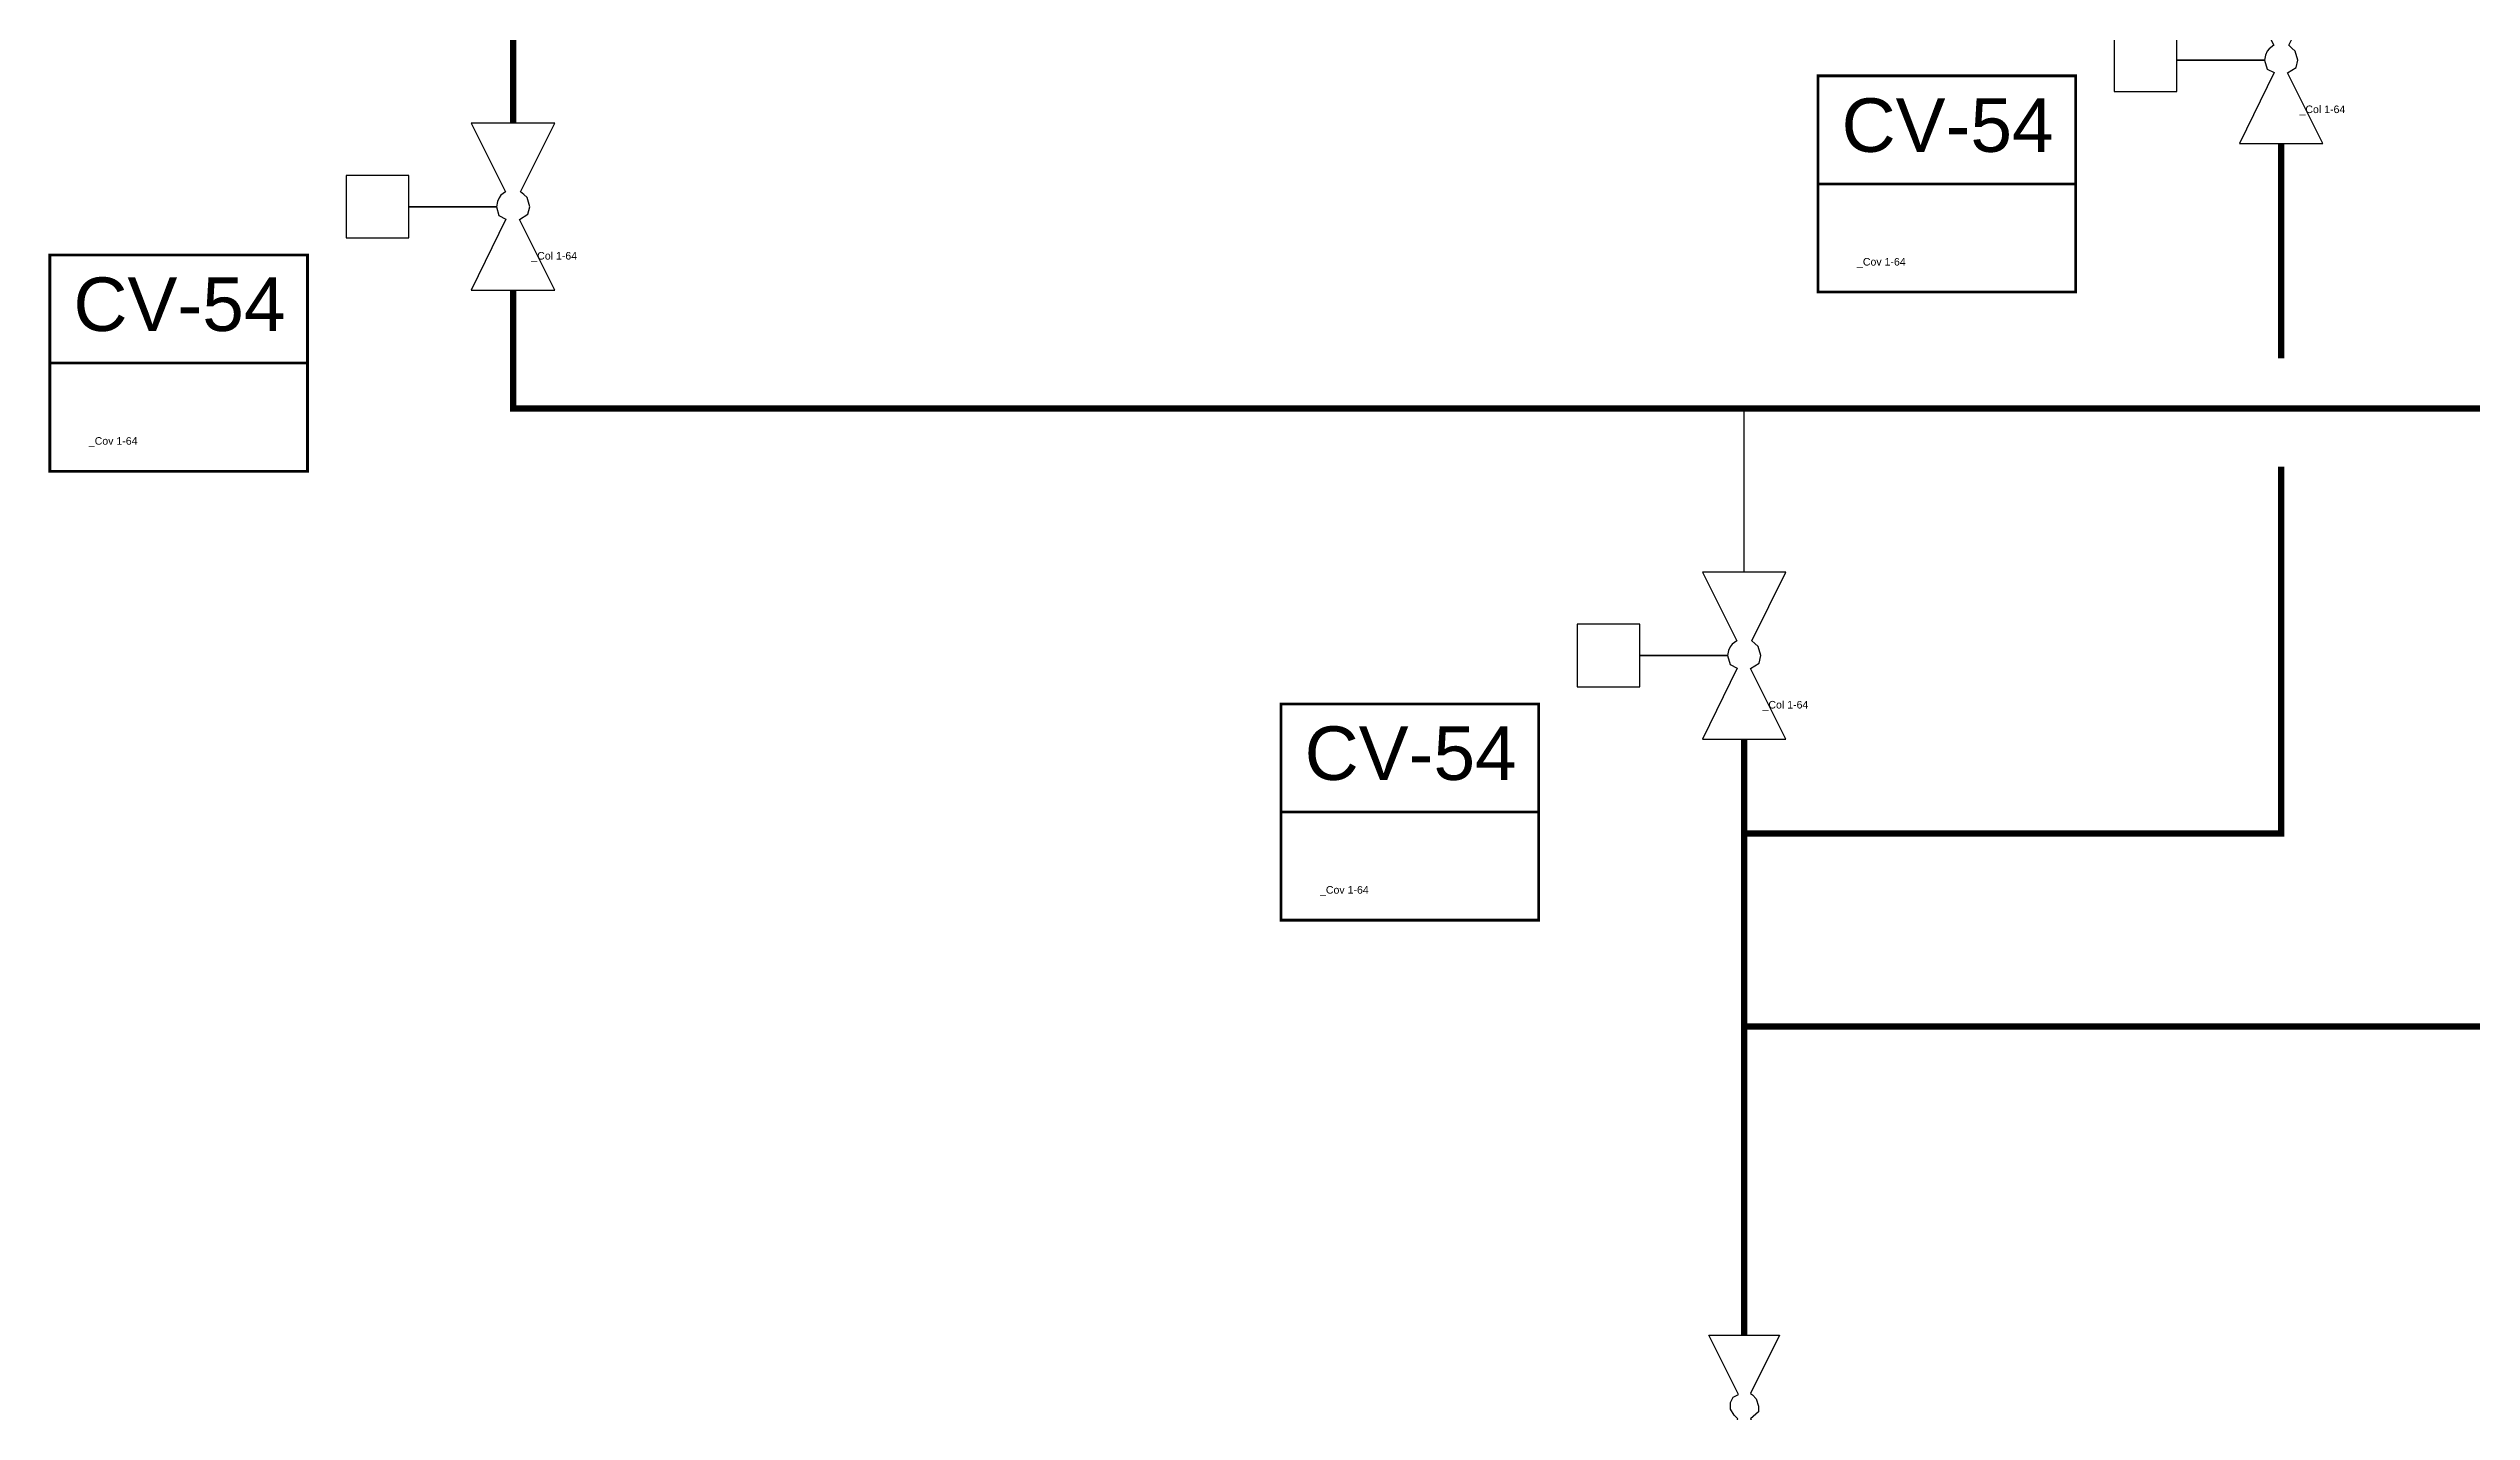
# Model space of a CAD drawing. Header units: millimetres. Extents: x 14456 to 25181, y 36625 to 39656.
# Drawn here: x 14489 to 15258, y 37549 to 37981 of the extents above; entities that cross this region are included whole.
import ezdxf

# ---------------------------------------------------------------- set-up
doc = ezdxf.new("R2010")
doc.units = ezdxf.units.MM
for name, color, linetype in [('Ballast', 80, 'Continuous'), ('Control valve', 11, 'Continuous'), ('Objects not controlled', 40, 'Continuous'), ('Side tanks', 120, 'Continuous')]:
    doc.layers.add(name, color=color, linetype=linetype)
doc.styles.add('Arial', font='arial.ttf', dxfattribs={"height": 50})

msp = doc.modelspace()

# ---------------------------------------------------------------- linework, layer by layer
at = {"layer": 'Ballast', "const_width": 2}
for points in [[(14636.16, 37957.68), (14636.16, 38013.03)], [(15197.54, 37951.2), (15197.54, 37883.06)], [(18662.24, 37867.05), (18662.24, 37867.05), (14636.16, 37867.05), (14636.16, 37904.69)], [(15197.54, 37848.59), (15197.54, 37732.14), (15027.05, 37732.14)], [(15027.05, 37762.13), (15027.05, 37572.81)], [(15315.78, 37670.86), (15027.05, 37670.86)]]:
    msp.add_lwpolyline(points, dxfattribs=at)
at = {"layer": 'Ballast'}
msp.add_lwpolyline([(15027.05, 37815.12), (15027.05, 37867.05)], dxfattribs=at)
at = {"layer": 'Control valve'}
for points in [[(15210.79, 38004.19), (15184.29, 38004.19), (15195.17, 37982.44), (15193.67, 37981.32), (15193.09, 37980.51), (15192.58, 37979.32), (15192.24, 37977.7), (15164.42, 37977.7), (15164.42, 37987.63), (15144.55, 37987.63), (15144.55, 37967.76), (15164.42, 37967.76), (15164.42, 37977.7), (15192.24, 37977.7), (15193.06, 37974.86), (15195.28, 37973.75), (15184.29, 37951.2), (15210.79, 37951.2), (15199.56, 37973.65), (15202.28, 37975.33), (15202.84, 37977.7), (15201.97, 37980.6), (15200.94, 37981.52), (15199.91, 37982.44)], [(14649.4, 37957.68), (14622.91, 37957.68), (14633.79, 37935.92), (14632.29, 37934.81), (14631.7, 37934), (14631.2, 37932.81), (14630.86, 37931.18), (14603.04, 37931.18), (14603.04, 37941.12), (14583.16, 37941.12), (14583.16, 37921.25), (14603.04, 37921.25), (14603.04, 37931.18), (14630.86, 37931.18), (14631.68, 37928.35), (14633.89, 37927.24), (14622.91, 37904.69), (14649.4, 37904.69), (14638.18, 37927.13), (14640.9, 37928.81), (14641.45, 37931.18), (14640.59, 37934.08), (14639.56, 37935), (14638.53, 37935.92)], [(15040.3, 37815.12), (15013.8, 37815.12), (15024.68, 37793.37), (15023.18, 37792.25), (15022.6, 37791.44), (15022.1, 37790.25), (15021.75, 37788.63), (14993.93, 37788.63), (14993.93, 37798.56), (14974.06, 37798.56), (14974.06, 37778.69), (14993.93, 37778.69), (14993.93, 37788.63), (15021.75, 37788.63), (15022.58, 37785.79), (15024.79, 37784.68), (15013.8, 37762.13), (15040.3, 37762.13), (15029.08, 37784.57), (15031.79, 37786.26), (15032.35, 37788.63), (15031.49, 37791.53), (15030.45, 37792.45), (15029.42, 37793.37)]]:
    msp.add_lwpolyline(points, close=True, dxfattribs=at)
at = {"layer": 'Objects not controlled'}
msp.add_lwpolyline([(15038.3, 37527.82), (15015.8, 37527.82), (15025.04, 37546.29), (15023.81, 37547.44), (15022.66, 37549.32), (15022.69, 37551.42), (15023.53, 37553.12), (15025.22, 37553.97), (15015.8, 37572.81), (15038.3, 37572.81), (15029.06, 37554.34), (15029.68, 37553.88), (15030.8, 37552.62), (15031.55, 37550.32), (15031.55, 37548.5), (15029.93, 37547.06), (15029.06, 37546.29), (15030.21, 37544), (15031.95, 37540.51), (15033.68, 37537.06), (15038.3, 37527.82)], dxfattribs=at)
at = {"layer": 'Side tanks', "const_width": 0.875}
for points in [[(15132.29, 37972.73), (15050.47, 37972.73), (15050.47, 37938.4), (15132.29, 37938.4), (15132.29, 37972.73)], [(15132.29, 37938.4), (15050.47, 37938.4), (15050.47, 37904.06), (15132.29, 37904.06), (15132.29, 37938.4)], [(14570.91, 37915.85), (14489.09, 37915.85), (14489.09, 37881.51), (14570.91, 37881.51), (14570.91, 37915.85)], [(14570.91, 37881.51), (14489.09, 37881.51), (14489.09, 37847.18), (14570.91, 37847.18), (14570.91, 37881.51)], [(14961.8, 37773.29), (14879.99, 37773.29), (14879.99, 37738.95), (14961.8, 37738.95), (14961.8, 37773.29)], [(14961.8, 37738.95), (14879.99, 37738.95), (14879.99, 37704.62), (14961.8, 37704.62), (14961.8, 37738.95)]]:
    msp.add_lwpolyline(points, dxfattribs=at)

# ---------------------------------------------------------------- texts
at = {"layer": 'Ballast', "linetype": 'Continuous', "style": 'Arial'}
for s, p in [('_Col 1-64', (15203.35, 37960.9)), ('_Col 1-64', (14641.96, 37914.39)), ('_Cov 1-64', (15062.85, 37912.48)), ('_Cov 1-64', (14501.47, 37855.6)), ('_Col 1-64', (15032.86, 37771.83)), ('_Cov 1-64', (14892.36, 37713.04))]:
    msp.add_text(s, height=2.4, dxfattribs=at).set_placement(p)
at = {"layer": 'Ballast', "linetype": 'Continuous', "char_height": 17, "width": 60.9533, "attachment_point": 1, "style": 'Arial'}
for insert in [(15057.97, 37965.59), (14496.59, 37908.71), (14887.49, 37766.15)]:
    msp.add_mtext('CV-54', dxfattribs=dict(at, insert=insert))

doc.saveas('drawing.dxf')
